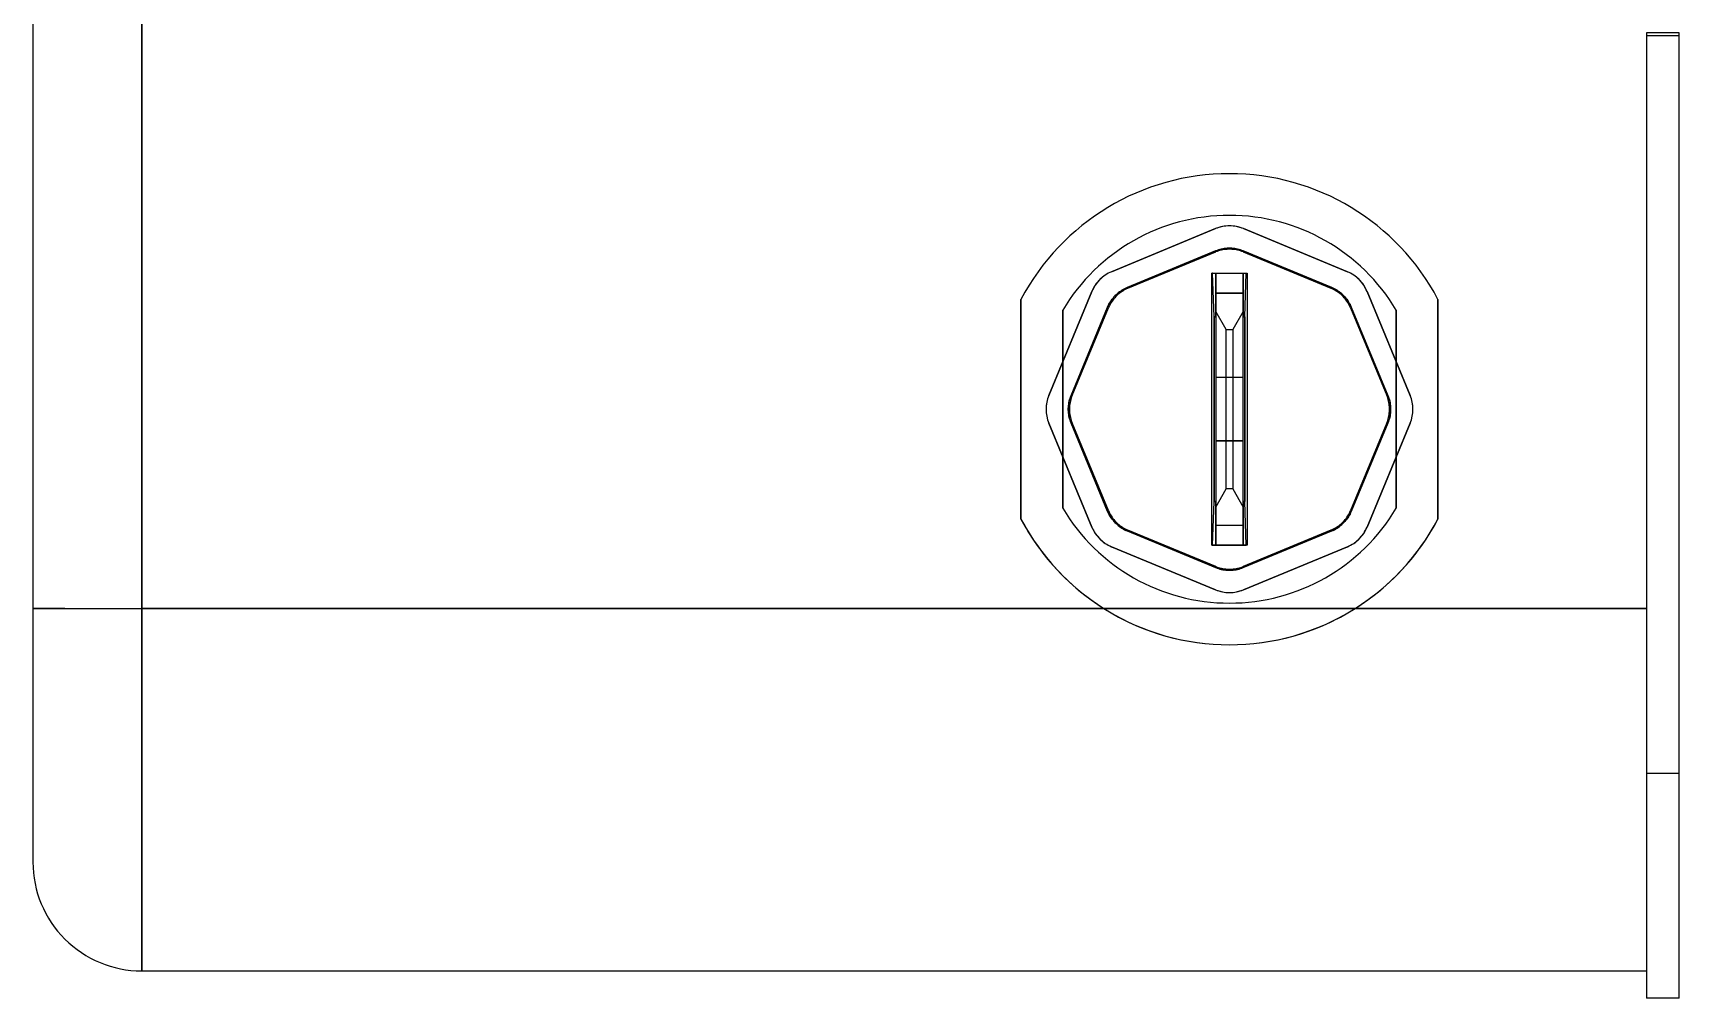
# Model space of a CAD drawing. Header units: millimetres. Extents: x -71.2 to -25.8, y 6.1 to 63.6.
# Drawn here: x -71.19 to -25.79, y 6.09 to 32.73 of the extents above; entities that cross this region are included whole.
import ezdxf

# ---------------------------------------------------------------- set-up
doc = ezdxf.new("R2010")
doc.units = ezdxf.units.MM
doc.layers.add('MAIN-1', color=7, linetype='Continuous')
doc.layers.add('MAIN-2', color=7, linetype='Continuous')

msp = doc.modelspace()

# ---------------------------------------------------------------- linework, layer by layer
at = {"layer": 'MAIN-1'}
for p, q in [((-71.193, 52.845), (-71.193, 16.845)), ((-68.193, 16.845), (-68.193, 52.845)), ((-26.693, 32.73), (-26.693, 12.297)), ((-25.793, 32.73), (-26.693, 32.73)), ((-25.793, 12.297), (-25.793, 32.73)), ((-38.683, 26.095), (-38.573, 26.095)), ((-38.683, 18.595), (-38.683, 26.095)), ((-38.619, 24.895), (-38.658, 26.095)), ((-38.573, 26.095), (-38.573, 25.545)), ((-38.573, 26.095), (-37.813, 26.095)), ((-37.813, 25.545), (-37.813, 26.095)), ((-37.813, 26.095), (-37.703, 26.095)), ((-37.768, 24.895), (-37.729, 26.095)), ((-37.703, 26.095), (-37.703, 18.595)), ((-38.573, 25.545), (-38.573, 25.045)), ((-37.813, 25.545), (-38.573, 25.545)), ((-37.813, 25.045), (-37.813, 25.545)), ((-43.943, 19.314), (-43.943, 25.376)), ((-42.793, 19.613), (-42.793, 25.077)), ((-38.573, 25.045), (-38.573, 19.645)), ((-38.285, 24.545), (-38.573, 25.045)), ((-37.813, 25.045), (-38.102, 24.545)), ((-37.813, 19.645), (-37.813, 25.045)), ((-33.593, 25.077), (-33.593, 19.613)), ((-32.443, 25.376), (-32.443, 19.314)), ((-38.573, 24.895), (-38.619, 24.895)), ((-38.619, 24.895), (-38.619, 19.795)), ((-38.285, 20.145), (-38.285, 24.545)), ((-38.285, 24.545), (-38.102, 24.545)), ((-38.102, 24.545), (-38.102, 20.145)), ((-37.768, 24.895), (-37.813, 24.895)), ((-37.768, 19.795), (-37.768, 24.895)), ((-38.573, 19.645), (-38.285, 20.145)), ((-38.102, 20.145), (-38.285, 20.145)), ((-38.102, 20.145), (-37.813, 19.645)), ((-38.658, 18.595), (-38.619, 19.795)), ((-38.619, 19.795), (-38.573, 19.795)), ((-38.573, 19.645), (-38.573, 19.145)), ((-37.813, 19.795), (-37.768, 19.795)), ((-37.813, 19.145), (-37.813, 19.645)), ((-37.729, 18.595), (-37.768, 19.795)), ((-38.573, 19.145), (-38.573, 18.595)), ((-38.573, 19.145), (-37.813, 19.145)), ((-37.813, 18.595), (-37.813, 19.145)), ((-38.573, 18.595), (-38.683, 18.595)), ((-38.573, 18.595), (-37.813, 18.595)), ((-37.703, 18.595), (-37.813, 18.595)), ((-70.315, 16.845), (-71.193, 16.845)), ((-71.193, 16.845), (-71.193, 9.845)), ((-70.315, 16.845), (-68.193, 16.845)), ((-68.193, 9.774), (-68.193, 16.845)), ((-41.658, 16.845), (-68.193, 16.845)), ((-26.693, 16.845), (-34.729, 16.845)), ((-26.693, 12.297), (-26.693, 6.095)), ((-25.793, 12.297), (-26.693, 12.297)), ((-25.793, 6.095), (-25.793, 12.297)), ((-68.193, 6.845), (-68.193, 9.774)), ((-68.193, 6.845), (-26.693, 6.845)), ((-25.793, 6.095), (-26.693, 6.095))]:
    msp.add_line(p, q, dxfattribs=at)
for centre, radius, start, end in [((-38.193, 22.345), 6.5, 27.7958, 152.2042), ((-38.193, 22.345), 5.35, 30.7044, 149.2956), ((-38.193, 22.345), 5.35, 210.7044, 329.2956), ((-38.193, 22.345), 6.5, 207.7958, 332.2042), ((-68.193, 9.845), 3, 180, 225), ((-68.193, 9.845), 3, 225, 270)]:
    msp.add_arc(centre, radius, start, end, dxfattribs=at)
at = {"layer": 'MAIN-2'}
for p, q in [((-68.193, 52.845), (-68.193, 16.845)), ((-26.693, 32.645), (-26.693, 32.645)), ((-25.793, 32.645), (-26.693, 32.645)), ((-25.793, 32.645), (-26.693, 32.645)), ((-26.693, 32.645), (-26.693, 32.645)), ((-25.793, 32.645), (-25.793, 32.645)), ((-25.793, 32.645), (-25.793, 32.645)), ((-38.576, 27.328), (-41.446, 26.139)), ((-41.446, 26.139), (-38.576, 27.328)), ((-38.576, 27.328), (-38.576, 27.328)), ((-38.576, 27.328), (-38.576, 27.328)), ((-34.941, 26.139), (-37.811, 27.328)), ((-37.811, 27.328), (-37.811, 27.328)), ((-37.811, 27.328), (-34.941, 26.139)), ((-37.811, 27.328), (-37.811, 27.328)), ((-38.296, 26.784), (-38.255, 26.788)), ((-38.255, 26.788), (-38.296, 26.784)), ((-38.255, 26.788), (-38.214, 26.789)), ((-38.214, 26.789), (-38.255, 26.788)), ((-38.214, 26.789), (-38.173, 26.789)), ((-38.173, 26.789), (-38.214, 26.789)), ((-38.173, 26.789), (-38.132, 26.788)), ((-38.132, 26.788), (-38.173, 26.789)), ((-38.132, 26.788), (-38.09, 26.784)), ((-38.091, 26.784), (-38.132, 26.788)), ((-41.013, 25.704), (-38.575, 26.714)), ((-38.575, 26.714), (-41.013, 25.704)), ((-40.993, 25.682), (-38.574, 26.684)), ((-40.993, 25.682), (-38.574, 26.684)), ((-38.575, 26.714), (-38.536, 26.729)), ((-38.536, 26.729), (-38.575, 26.714)), ((-38.575, 26.714), (-38.574, 26.684)), ((-38.575, 26.714), (-38.574, 26.684)), ((-38.535, 26.699), (-38.574, 26.684)), ((-38.535, 26.699), (-38.574, 26.684)), ((-38.536, 26.729), (-38.497, 26.743)), ((-38.497, 26.743), (-38.536, 26.729)), ((-38.497, 26.712), (-38.535, 26.699)), ((-38.497, 26.712), (-38.535, 26.699)), ((-38.497, 26.743), (-38.458, 26.754)), ((-38.458, 26.754), (-38.497, 26.743)), ((-38.457, 26.724), (-38.497, 26.712)), ((-38.457, 26.724), (-38.497, 26.712)), ((-38.458, 26.754), (-38.418, 26.764)), ((-38.418, 26.764), (-38.458, 26.754)), ((-38.417, 26.734), (-38.457, 26.724)), ((-38.417, 26.734), (-38.457, 26.724)), ((-38.418, 26.764), (-38.378, 26.773)), ((-38.378, 26.773), (-38.418, 26.764)), ((-38.377, 26.742), (-38.417, 26.734)), ((-38.377, 26.742), (-38.417, 26.734)), ((-38.378, 26.773), (-38.337, 26.779)), ((-38.337, 26.779), (-38.378, 26.773)), ((-38.337, 26.749), (-38.377, 26.742)), ((-38.337, 26.749), (-38.377, 26.742)), ((-38.337, 26.779), (-38.296, 26.784)), ((-38.296, 26.784), (-38.337, 26.779)), ((-38.296, 26.753), (-38.337, 26.749)), ((-38.296, 26.753), (-38.337, 26.749)), ((-38.255, 26.757), (-38.296, 26.753)), ((-38.255, 26.757), (-38.296, 26.753)), ((-38.214, 26.758), (-38.255, 26.757)), ((-38.214, 26.758), (-38.255, 26.757)), ((-38.173, 26.758), (-38.214, 26.758)), ((-38.173, 26.758), (-38.214, 26.758)), ((-38.132, 26.757), (-38.173, 26.758)), ((-38.132, 26.757), (-38.173, 26.758)), ((-38.091, 26.753), (-38.132, 26.757)), ((-38.091, 26.753), (-38.132, 26.757)), ((-38.05, 26.779), (-38.091, 26.784)), ((-38.05, 26.749), (-38.091, 26.753)), ((-38.05, 26.749), (-38.091, 26.753)), ((-38.09, 26.784), (-38.05, 26.779)), ((-38.05, 26.779), (-38.009, 26.773)), ((-38.009, 26.773), (-38.05, 26.779)), ((-38.01, 26.742), (-38.05, 26.749)), ((-38.01, 26.742), (-38.05, 26.749)), ((-37.969, 26.734), (-38.01, 26.742)), ((-37.969, 26.734), (-38.01, 26.742)), ((-38.009, 26.773), (-37.969, 26.764)), ((-37.969, 26.764), (-38.009, 26.773)), ((-37.969, 26.764), (-37.929, 26.754)), ((-37.929, 26.754), (-37.969, 26.764)), ((-37.93, 26.724), (-37.969, 26.734)), ((-37.93, 26.724), (-37.969, 26.734)), ((-37.89, 26.712), (-37.93, 26.724)), ((-37.89, 26.712), (-37.93, 26.724)), ((-37.929, 26.754), (-37.889, 26.743)), ((-37.889, 26.743), (-37.929, 26.754)), ((-37.851, 26.699), (-37.89, 26.712)), ((-37.851, 26.699), (-37.89, 26.712)), ((-37.889, 26.743), (-37.85, 26.729)), ((-37.85, 26.729), (-37.889, 26.743)), ((-37.813, 26.684), (-37.851, 26.699)), ((-37.813, 26.684), (-37.851, 26.699)), ((-37.85, 26.729), (-37.812, 26.714)), ((-37.812, 26.714), (-37.85, 26.729)), ((-37.813, 26.684), (-37.812, 26.714)), ((-37.813, 26.684), (-37.812, 26.714)), ((-37.813, 26.684), (-35.394, 25.682)), ((-37.813, 26.684), (-35.394, 25.682)), ((-37.812, 26.714), (-35.373, 25.704)), ((-35.373, 25.704), (-37.812, 26.714)), ((-41.446, 26.139), (-41.446, 26.139)), ((-41.446, 26.139), (-41.446, 26.139)), ((-38.658, 26.095), (-38.683, 26.095)), ((-38.683, 18.595), (-38.683, 26.095)), ((-38.619, 24.895), (-38.658, 26.095)), ((-38.658, 26.095), (-38.573, 26.095)), ((-38.573, 24.895), (-38.573, 26.095)), ((-38.573, 26.095), (-38.573, 26.095)), ((-38.573, 26.095), (-38.573, 26.095)), ((-38.573, 26.095), (-37.813, 26.095)), ((-38.573, 26.095), (-38.573, 26.095)), ((-38.573, 26.095), (-38.573, 26.095)), ((-37.813, 26.095), (-37.813, 24.895)), ((-37.813, 26.095), (-37.729, 26.095)), ((-37.813, 26.095), (-37.813, 26.095)), ((-37.813, 26.095), (-37.813, 26.095)), ((-37.813, 26.095), (-37.813, 26.095)), ((-37.813, 26.095), (-37.813, 26.095)), ((-37.768, 24.895), (-37.729, 26.095)), ((-37.729, 26.095), (-37.703, 26.095)), ((-37.703, 26.095), (-37.703, 18.595)), ((-34.941, 26.139), (-34.941, 26.139)), ((-34.941, 26.139), (-34.941, 26.139)), ((-41.987, 25.598), (-43.176, 22.728)), ((-43.176, 22.728), (-41.987, 25.598)), ((-41.987, 25.598), (-41.987, 25.598)), ((-41.987, 25.598), (-41.987, 25.598)), ((-41.405, 25.411), (-41.379, 25.443)), ((-41.379, 25.443), (-41.405, 25.411)), ((-41.379, 25.443), (-41.351, 25.473)), ((-41.351, 25.473), (-41.379, 25.443)), ((-41.329, 25.451), (-41.357, 25.421)), ((-41.329, 25.451), (-41.357, 25.421)), ((-41.351, 25.473), (-41.321, 25.502)), ((-41.321, 25.502), (-41.351, 25.473)), ((-41.3, 25.48), (-41.329, 25.451)), ((-41.3, 25.48), (-41.329, 25.451)), ((-41.321, 25.502), (-41.291, 25.53)), ((-41.291, 25.53), (-41.321, 25.502)), ((-41.27, 25.508), (-41.3, 25.48)), ((-41.27, 25.508), (-41.3, 25.48)), ((-41.291, 25.53), (-41.26, 25.557)), ((-41.26, 25.557), (-41.291, 25.53)), ((-41.238, 25.535), (-41.27, 25.508)), ((-41.238, 25.535), (-41.27, 25.508)), ((-41.26, 25.557), (-41.227, 25.582)), ((-41.227, 25.582), (-41.26, 25.557)), ((-41.206, 25.56), (-41.238, 25.535)), ((-41.206, 25.56), (-41.238, 25.535)), ((-41.227, 25.582), (-41.194, 25.606)), ((-41.194, 25.606), (-41.227, 25.582)), ((-41.173, 25.584), (-41.206, 25.56)), ((-41.173, 25.584), (-41.206, 25.56)), ((-41.194, 25.606), (-41.16, 25.629)), ((-41.16, 25.629), (-41.194, 25.606)), ((-41.138, 25.607), (-41.173, 25.584)), ((-41.138, 25.607), (-41.173, 25.584)), ((-41.16, 25.629), (-41.124, 25.65)), ((-41.124, 25.65), (-41.16, 25.629)), ((-41.103, 25.628), (-41.138, 25.607)), ((-41.103, 25.628), (-41.138, 25.607)), ((-41.124, 25.65), (-41.088, 25.67)), ((-41.088, 25.67), (-41.124, 25.65)), ((-41.067, 25.647), (-41.103, 25.628)), ((-41.067, 25.647), (-41.103, 25.628)), ((-41.088, 25.67), (-41.051, 25.688)), ((-41.051, 25.688), (-41.088, 25.67)), ((-41.03, 25.665), (-41.067, 25.647)), ((-41.03, 25.665), (-41.067, 25.647)), ((-41.051, 25.688), (-41.013, 25.704)), ((-41.013, 25.704), (-41.051, 25.688)), ((-40.993, 25.682), (-41.03, 25.665)), ((-40.993, 25.682), (-41.03, 25.665)), ((-40.993, 25.682), (-41.013, 25.704)), ((-40.993, 25.682), (-41.013, 25.704)), ((-38.573, 25.545), (-38.573, 25.545)), ((-38.573, 25.545), (-37.813, 25.545)), ((-38.573, 25.545), (-38.573, 25.545)), ((-37.813, 25.545), (-37.813, 25.545)), ((-37.813, 25.545), (-37.813, 25.545)), ((-35.373, 25.704), (-35.394, 25.682)), ((-35.373, 25.704), (-35.394, 25.682)), ((-35.357, 25.665), (-35.394, 25.682)), ((-35.357, 25.665), (-35.394, 25.682)), ((-35.373, 25.704), (-35.336, 25.688)), ((-35.336, 25.688), (-35.373, 25.704)), ((-35.32, 25.647), (-35.357, 25.665)), ((-35.32, 25.647), (-35.357, 25.665)), ((-35.336, 25.688), (-35.299, 25.67)), ((-35.299, 25.67), (-35.336, 25.688)), ((-35.284, 25.628), (-35.32, 25.647)), ((-35.284, 25.628), (-35.32, 25.647)), ((-35.299, 25.67), (-35.263, 25.65)), ((-35.263, 25.65), (-35.299, 25.67)), ((-35.248, 25.607), (-35.284, 25.628)), ((-35.248, 25.607), (-35.284, 25.628)), ((-35.227, 25.629), (-35.263, 25.65)), ((-35.263, 25.65), (-35.227, 25.629)), ((-35.214, 25.584), (-35.248, 25.607)), ((-35.214, 25.584), (-35.248, 25.607)), ((-35.227, 25.629), (-35.193, 25.606)), ((-35.193, 25.606), (-35.227, 25.629)), ((-35.181, 25.56), (-35.214, 25.584)), ((-35.181, 25.56), (-35.214, 25.584)), ((-35.193, 25.606), (-35.16, 25.582)), ((-35.16, 25.582), (-35.193, 25.606)), ((-35.149, 25.535), (-35.181, 25.56)), ((-35.149, 25.535), (-35.181, 25.56)), ((-35.16, 25.582), (-35.127, 25.557)), ((-35.127, 25.557), (-35.16, 25.582)), ((-35.117, 25.508), (-35.149, 25.535)), ((-35.117, 25.508), (-35.149, 25.535)), ((-35.127, 25.557), (-35.096, 25.53)), ((-35.096, 25.53), (-35.127, 25.557)), ((-35.087, 25.48), (-35.117, 25.508)), ((-35.087, 25.48), (-35.117, 25.508)), ((-35.096, 25.53), (-35.065, 25.502)), ((-35.065, 25.502), (-35.096, 25.53)), ((-35.058, 25.451), (-35.087, 25.48)), ((-35.058, 25.451), (-35.087, 25.48)), ((-35.065, 25.502), (-35.036, 25.473)), ((-35.036, 25.473), (-35.065, 25.502)), ((-35.03, 25.421), (-35.058, 25.451)), ((-35.03, 25.421), (-35.058, 25.451)), ((-35.036, 25.473), (-35.008, 25.443)), ((-35.008, 25.443), (-35.036, 25.473)), ((-35.008, 25.443), (-34.982, 25.411)), ((-34.982, 25.411), (-35.008, 25.443)), ((-33.211, 22.728), (-34.399, 25.598)), ((-34.399, 25.598), (-34.399, 25.598)), ((-34.399, 25.598), (-33.211, 22.728)), ((-34.399, 25.598), (-34.399, 25.598)), ((-43.943, 25.376), (-43.943, 25.376)), ((-43.943, 25.376), (-43.943, 19.314)), ((-43.943, 25.376), (-43.943, 25.376)), ((-42.793, 25.077), (-42.793, 19.613)), ((-42.793, 25.077), (-42.793, 25.077)), ((-42.793, 25.077), (-42.793, 25.077)), ((-42.563, 22.726), (-41.553, 25.165)), ((-41.553, 25.165), (-42.563, 22.726)), ((-42.532, 22.725), (-41.531, 25.144)), ((-42.532, 22.725), (-41.531, 25.144)), ((-41.553, 25.165), (-41.536, 25.203)), ((-41.536, 25.203), (-41.553, 25.165)), ((-41.553, 25.165), (-41.531, 25.144)), ((-41.553, 25.165), (-41.531, 25.144)), ((-41.536, 25.203), (-41.518, 25.24)), ((-41.518, 25.24), (-41.536, 25.203)), ((-41.514, 25.182), (-41.531, 25.144)), ((-41.514, 25.182), (-41.531, 25.144)), ((-41.518, 25.24), (-41.498, 25.276)), ((-41.498, 25.276), (-41.518, 25.24)), ((-41.496, 25.219), (-41.514, 25.182)), ((-41.496, 25.219), (-41.514, 25.182)), ((-41.498, 25.276), (-41.477, 25.311)), ((-41.477, 25.311), (-41.498, 25.276)), ((-41.476, 25.255), (-41.496, 25.219)), ((-41.476, 25.255), (-41.496, 25.219)), ((-41.477, 25.311), (-41.455, 25.345)), ((-41.455, 25.345), (-41.477, 25.311)), ((-41.455, 25.29), (-41.476, 25.255)), ((-41.455, 25.29), (-41.476, 25.255)), ((-41.455, 25.345), (-41.431, 25.379)), ((-41.431, 25.379), (-41.455, 25.345)), ((-41.433, 25.324), (-41.455, 25.29)), ((-41.433, 25.324), (-41.455, 25.29)), ((-41.409, 25.357), (-41.433, 25.324)), ((-41.409, 25.357), (-41.433, 25.324)), ((-41.431, 25.379), (-41.405, 25.411)), ((-41.405, 25.411), (-41.431, 25.379)), ((-41.383, 25.39), (-41.409, 25.357)), ((-41.383, 25.39), (-41.409, 25.357)), ((-41.357, 25.421), (-41.383, 25.39)), ((-41.357, 25.421), (-41.383, 25.39)), ((-38.285, 24.545), (-38.573, 25.045)), ((-37.813, 25.045), (-38.102, 24.545)), ((-35.004, 25.39), (-35.03, 25.421)), ((-35.004, 25.39), (-35.03, 25.421)), ((-34.978, 25.357), (-35.004, 25.39)), ((-34.978, 25.357), (-35.004, 25.39)), ((-34.982, 25.411), (-34.956, 25.379)), ((-34.956, 25.379), (-34.982, 25.411)), ((-34.954, 25.324), (-34.978, 25.357)), ((-34.954, 25.324), (-34.978, 25.357)), ((-34.956, 25.379), (-34.932, 25.345)), ((-34.932, 25.345), (-34.956, 25.379)), ((-34.932, 25.29), (-34.954, 25.324)), ((-34.932, 25.29), (-34.954, 25.324)), ((-34.932, 25.345), (-34.91, 25.311)), ((-34.91, 25.311), (-34.932, 25.345)), ((-34.911, 25.255), (-34.932, 25.29)), ((-34.911, 25.255), (-34.932, 25.29)), ((-34.891, 25.219), (-34.911, 25.255)), ((-34.891, 25.219), (-34.911, 25.255)), ((-34.91, 25.311), (-34.888, 25.276)), ((-34.888, 25.276), (-34.91, 25.311)), ((-34.873, 25.182), (-34.891, 25.219)), ((-34.873, 25.182), (-34.891, 25.219)), ((-34.888, 25.276), (-34.869, 25.24)), ((-34.869, 25.24), (-34.888, 25.276)), ((-34.856, 25.144), (-34.873, 25.182)), ((-34.856, 25.144), (-34.873, 25.182)), ((-34.869, 25.24), (-34.851, 25.203)), ((-34.851, 25.203), (-34.869, 25.24)), ((-34.856, 25.144), (-34.834, 25.165)), ((-34.856, 25.144), (-34.834, 25.165)), ((-34.856, 25.144), (-33.854, 22.725)), ((-34.856, 25.144), (-33.854, 22.725)), ((-34.851, 25.203), (-34.834, 25.165)), ((-34.834, 25.165), (-34.851, 25.203)), ((-34.834, 25.165), (-33.824, 22.726)), ((-33.824, 22.726), (-34.834, 25.165)), ((-33.593, 19.613), (-33.593, 25.077)), ((-33.593, 25.077), (-33.593, 25.077)), ((-33.593, 25.077), (-33.593, 25.077)), ((-32.443, 25.376), (-32.443, 25.376)), ((-32.443, 19.314), (-32.443, 25.376)), ((-32.443, 25.376), (-32.443, 25.376)), ((-38.619, 24.895), (-38.573, 24.895)), ((-38.619, 19.795), (-38.619, 24.895)), ((-38.573, 24.895), (-38.573, 19.795)), ((-38.285, 20.145), (-38.285, 24.545)), ((-38.285, 24.545), (-38.102, 24.545)), ((-38.102, 24.545), (-38.102, 20.145)), ((-37.813, 24.895), (-37.768, 24.895)), ((-37.813, 19.795), (-37.813, 24.895)), ((-37.768, 24.895), (-37.768, 19.795)), ((-38.573, 23.22), (-38.573, 23.22)), ((-37.813, 23.22), (-38.573, 23.22)), ((-38.573, 23.22), (-38.573, 23.22)), ((-37.813, 23.22), (-38.573, 23.22)), ((-37.813, 23.22), (-37.813, 23.22)), ((-37.813, 23.22), (-37.813, 23.22)), ((-43.176, 22.728), (-43.176, 22.728)), ((-43.176, 22.728), (-43.176, 22.728)), ((-42.578, 22.688), (-42.563, 22.726)), ((-42.563, 22.726), (-42.578, 22.688)), ((-42.532, 22.725), (-42.563, 22.726)), ((-42.532, 22.725), (-42.563, 22.726)), ((-42.532, 22.725), (-42.547, 22.687)), ((-42.532, 22.725), (-42.547, 22.687)), ((-33.824, 22.726), (-33.854, 22.725)), ((-33.824, 22.726), (-33.854, 22.725)), ((-33.839, 22.687), (-33.854, 22.725)), ((-33.839, 22.687), (-33.854, 22.725)), ((-33.824, 22.726), (-33.809, 22.688)), ((-33.809, 22.688), (-33.824, 22.726)), ((-33.211, 22.728), (-33.211, 22.728)), ((-33.211, 22.728), (-33.211, 22.728)), ((-42.638, 22.366), (-42.636, 22.407)), ((-42.636, 22.407), (-42.638, 22.365)), ((-42.638, 22.324), (-42.638, 22.366)), ((-42.638, 22.365), (-42.638, 22.324)), ((-42.636, 22.283), (-42.638, 22.324)), ((-42.638, 22.324), (-42.636, 22.283)), ((-42.636, 22.407), (-42.633, 22.448)), ((-42.633, 22.448), (-42.636, 22.407)), ((-42.633, 22.242), (-42.636, 22.283)), ((-42.636, 22.283), (-42.633, 22.242)), ((-42.633, 22.448), (-42.628, 22.489)), ((-42.628, 22.489), (-42.633, 22.448)), ((-42.628, 22.489), (-42.621, 22.529)), ((-42.621, 22.529), (-42.628, 22.489)), ((-42.621, 22.529), (-42.613, 22.569)), ((-42.613, 22.569), (-42.621, 22.529)), ((-42.613, 22.569), (-42.603, 22.609)), ((-42.603, 22.609), (-42.613, 22.569)), ((-42.605, 22.407), (-42.607, 22.365)), ((-42.605, 22.407), (-42.607, 22.365)), ((-42.607, 22.365), (-42.607, 22.324)), ((-42.607, 22.365), (-42.607, 22.324)), ((-42.607, 22.324), (-42.605, 22.283)), ((-42.607, 22.324), (-42.605, 22.283)), ((-42.602, 22.447), (-42.605, 22.407)), ((-42.602, 22.447), (-42.605, 22.407)), ((-42.605, 22.283), (-42.602, 22.242)), ((-42.605, 22.283), (-42.602, 22.242)), ((-42.603, 22.609), (-42.591, 22.649)), ((-42.591, 22.649), (-42.603, 22.609)), ((-42.597, 22.488), (-42.602, 22.447)), ((-42.597, 22.488), (-42.602, 22.447)), ((-42.591, 22.529), (-42.597, 22.488)), ((-42.591, 22.529), (-42.597, 22.488)), ((-42.591, 22.649), (-42.578, 22.688)), ((-42.578, 22.688), (-42.591, 22.649)), ((-42.582, 22.569), (-42.591, 22.529)), ((-42.582, 22.569), (-42.591, 22.529)), ((-42.572, 22.609), (-42.582, 22.569)), ((-42.572, 22.609), (-42.582, 22.569)), ((-42.561, 22.648), (-42.572, 22.609)), ((-42.561, 22.648), (-42.572, 22.609)), ((-42.547, 22.687), (-42.561, 22.648)), ((-42.547, 22.687), (-42.561, 22.648)), ((-33.826, 22.648), (-33.839, 22.687)), ((-33.826, 22.648), (-33.839, 22.687)), ((-33.815, 22.609), (-33.826, 22.648)), ((-33.815, 22.609), (-33.826, 22.648)), ((-33.805, 22.569), (-33.815, 22.609)), ((-33.805, 22.569), (-33.815, 22.609)), ((-33.809, 22.688), (-33.796, 22.649)), ((-33.796, 22.649), (-33.809, 22.688)), ((-33.796, 22.529), (-33.805, 22.569)), ((-33.796, 22.529), (-33.805, 22.569)), ((-33.796, 22.649), (-33.784, 22.609)), ((-33.784, 22.609), (-33.796, 22.649)), ((-33.79, 22.488), (-33.796, 22.529)), ((-33.79, 22.488), (-33.796, 22.529)), ((-33.785, 22.448), (-33.79, 22.488)), ((-33.785, 22.448), (-33.79, 22.488)), ((-33.782, 22.407), (-33.785, 22.448)), ((-33.782, 22.407), (-33.785, 22.448)), ((-33.785, 22.242), (-33.782, 22.283)), ((-33.785, 22.242), (-33.782, 22.283)), ((-33.784, 22.609), (-33.774, 22.569)), ((-33.774, 22.569), (-33.784, 22.609)), ((-33.78, 22.365), (-33.782, 22.407)), ((-33.78, 22.365), (-33.782, 22.407)), ((-33.782, 22.283), (-33.78, 22.324)), ((-33.782, 22.283), (-33.78, 22.324)), ((-33.78, 22.324), (-33.78, 22.365)), ((-33.78, 22.324), (-33.78, 22.365)), ((-33.774, 22.569), (-33.766, 22.529)), ((-33.766, 22.529), (-33.774, 22.569)), ((-33.766, 22.529), (-33.759, 22.489)), ((-33.759, 22.489), (-33.766, 22.529)), ((-33.759, 22.489), (-33.754, 22.448)), ((-33.754, 22.448), (-33.759, 22.489)), ((-33.754, 22.448), (-33.751, 22.407)), ((-33.751, 22.407), (-33.754, 22.448)), ((-33.751, 22.283), (-33.754, 22.242)), ((-33.754, 22.242), (-33.751, 22.283)), ((-33.751, 22.407), (-33.749, 22.365)), ((-33.749, 22.366), (-33.751, 22.407)), ((-33.749, 22.324), (-33.751, 22.283)), ((-33.751, 22.283), (-33.749, 22.324)), ((-33.749, 22.324), (-33.749, 22.366)), ((-33.749, 22.365), (-33.749, 22.324)), ((-43.176, 21.962), (-43.176, 21.962)), ((-43.176, 21.962), (-41.987, 19.092)), ((-41.987, 19.092), (-43.176, 21.962)), ((-43.176, 21.962), (-43.176, 21.962)), ((-42.628, 22.201), (-42.633, 22.242)), ((-42.633, 22.242), (-42.628, 22.201)), ((-42.621, 22.161), (-42.628, 22.201)), ((-42.628, 22.201), (-42.621, 22.16)), ((-42.613, 22.12), (-42.621, 22.161)), ((-42.621, 22.16), (-42.613, 22.12)), ((-42.603, 22.08), (-42.613, 22.12)), ((-42.613, 22.12), (-42.603, 22.08)), ((-42.591, 22.041), (-42.603, 22.08)), ((-42.603, 22.08), (-42.591, 22.041)), ((-42.602, 22.242), (-42.597, 22.201)), ((-42.602, 22.242), (-42.597, 22.201)), ((-42.597, 22.201), (-42.591, 22.161)), ((-42.597, 22.201), (-42.591, 22.161)), ((-42.591, 22.161), (-42.582, 22.121)), ((-42.591, 22.161), (-42.582, 22.121)), ((-42.578, 22.002), (-42.591, 22.041)), ((-42.591, 22.041), (-42.578, 22.002)), ((-42.582, 22.121), (-42.572, 22.081)), ((-42.582, 22.121), (-42.572, 22.081)), ((-42.563, 21.963), (-42.578, 22.002)), ((-42.578, 22.002), (-42.563, 21.963)), ((-42.572, 22.081), (-42.561, 22.042)), ((-42.572, 22.081), (-42.561, 22.042)), ((-42.563, 21.963), (-42.532, 21.965)), ((-42.563, 21.963), (-42.532, 21.965)), ((-41.553, 19.525), (-42.563, 21.963)), ((-42.563, 21.963), (-41.553, 19.525)), ((-42.561, 22.042), (-42.547, 22.003)), ((-42.561, 22.042), (-42.547, 22.003)), ((-42.547, 22.003), (-42.532, 21.965)), ((-42.547, 22.003), (-42.532, 21.965)), ((-41.531, 19.546), (-42.532, 21.965)), ((-41.531, 19.546), (-42.532, 21.965)), ((-33.854, 21.965), (-34.856, 19.546)), ((-33.854, 21.965), (-34.856, 19.546)), ((-33.824, 21.963), (-34.834, 19.525)), ((-34.834, 19.525), (-33.824, 21.963)), ((-34.399, 19.092), (-33.211, 21.962)), ((-33.211, 21.962), (-34.399, 19.092)), ((-33.854, 21.965), (-33.839, 22.003)), ((-33.854, 21.965), (-33.839, 22.003)), ((-33.854, 21.965), (-33.824, 21.963)), ((-33.854, 21.965), (-33.824, 21.963)), ((-33.839, 22.003), (-33.826, 22.042)), ((-33.839, 22.003), (-33.826, 22.042)), ((-33.826, 22.042), (-33.815, 22.081)), ((-33.826, 22.042), (-33.815, 22.081)), ((-33.809, 22.002), (-33.824, 21.963)), ((-33.824, 21.963), (-33.809, 22.002)), ((-33.815, 22.081), (-33.805, 22.121)), ((-33.815, 22.081), (-33.805, 22.121)), ((-33.796, 22.041), (-33.809, 22.002)), ((-33.809, 22.002), (-33.796, 22.041)), ((-33.805, 22.121), (-33.796, 22.161)), ((-33.805, 22.121), (-33.796, 22.161)), ((-33.796, 22.161), (-33.79, 22.202)), ((-33.796, 22.161), (-33.79, 22.202)), ((-33.784, 22.08), (-33.796, 22.041)), ((-33.796, 22.041), (-33.784, 22.08)), ((-33.79, 22.202), (-33.785, 22.242)), ((-33.79, 22.202), (-33.785, 22.242)), ((-33.774, 22.12), (-33.784, 22.08)), ((-33.784, 22.08), (-33.774, 22.12)), ((-33.774, 22.12), (-33.766, 22.161)), ((-33.766, 22.16), (-33.774, 22.12)), ((-33.759, 22.201), (-33.766, 22.16)), ((-33.766, 22.161), (-33.759, 22.201)), ((-33.754, 22.242), (-33.759, 22.201)), ((-33.759, 22.201), (-33.754, 22.242)), ((-33.211, 21.962), (-33.211, 21.962)), ((-33.211, 21.962), (-33.211, 21.962)), ((-38.573, 21.47), (-38.573, 21.47)), ((-38.573, 21.47), (-37.813, 21.47)), ((-38.573, 21.47), (-38.573, 21.47)), ((-37.813, 21.47), (-38.573, 21.47)), ((-37.813, 21.47), (-37.813, 21.47)), ((-37.813, 21.47), (-37.813, 21.47)), ((-38.573, 19.645), (-38.285, 20.145)), ((-38.102, 20.145), (-38.285, 20.145)), ((-38.102, 20.145), (-37.813, 19.645)), ((-42.793, 19.613), (-42.793, 19.613)), ((-42.793, 19.613), (-42.793, 19.613)), ((-41.531, 19.546), (-41.553, 19.525)), ((-41.531, 19.546), (-41.553, 19.525)), ((-41.536, 19.487), (-41.553, 19.525)), ((-41.553, 19.525), (-41.536, 19.487)), ((-41.531, 19.546), (-41.514, 19.508)), ((-41.531, 19.546), (-41.514, 19.508)), ((-38.658, 18.595), (-38.619, 19.795)), ((-38.573, 19.795), (-38.619, 19.795)), ((-38.573, 18.595), (-38.573, 19.795)), ((-37.813, 19.795), (-37.813, 18.595)), ((-37.768, 19.795), (-37.813, 19.795)), ((-37.813, 19.795), (-37.813, 19.795)), ((-37.729, 18.595), (-37.768, 19.795)), ((-34.873, 19.508), (-34.856, 19.546)), ((-34.873, 19.508), (-34.856, 19.546)), ((-34.834, 19.525), (-34.856, 19.546)), ((-34.834, 19.525), (-34.856, 19.546)), ((-34.834, 19.525), (-34.851, 19.487)), ((-34.851, 19.487), (-34.834, 19.525)), ((-33.593, 19.613), (-33.593, 19.613)), ((-33.593, 19.613), (-33.593, 19.613)), ((-43.943, 19.314), (-43.943, 19.314)), ((-43.943, 19.314), (-43.943, 19.314)), ((-41.987, 19.092), (-41.987, 19.092)), ((-41.987, 19.092), (-41.987, 19.092)), ((-41.518, 19.45), (-41.536, 19.487)), ((-41.536, 19.487), (-41.518, 19.45)), ((-41.498, 19.414), (-41.518, 19.45)), ((-41.518, 19.45), (-41.498, 19.414)), ((-41.514, 19.508), (-41.496, 19.471)), ((-41.514, 19.508), (-41.496, 19.471)), ((-41.477, 19.379), (-41.498, 19.414)), ((-41.498, 19.414), (-41.477, 19.379)), ((-41.496, 19.471), (-41.476, 19.435)), ((-41.496, 19.471), (-41.476, 19.435)), ((-41.455, 19.344), (-41.477, 19.379)), ((-41.477, 19.379), (-41.455, 19.344)), ((-41.476, 19.435), (-41.455, 19.4)), ((-41.476, 19.435), (-41.455, 19.4)), ((-41.455, 19.4), (-41.433, 19.366)), ((-41.455, 19.4), (-41.433, 19.366)), ((-41.431, 19.311), (-41.455, 19.344)), ((-41.455, 19.344), (-41.431, 19.311)), ((-41.433, 19.366), (-41.409, 19.332)), ((-41.433, 19.366), (-41.409, 19.332)), ((-41.405, 19.279), (-41.431, 19.311)), ((-41.431, 19.311), (-41.405, 19.279)), ((-41.409, 19.332), (-41.383, 19.3)), ((-41.409, 19.332), (-41.383, 19.3)), ((-41.379, 19.247), (-41.405, 19.279)), ((-41.405, 19.279), (-41.379, 19.247)), ((-41.383, 19.3), (-41.357, 19.269)), ((-41.383, 19.3), (-41.357, 19.269)), ((-41.351, 19.217), (-41.379, 19.247)), ((-41.379, 19.247), (-41.351, 19.217)), ((-41.357, 19.269), (-41.329, 19.239)), ((-41.357, 19.269), (-41.329, 19.239)), ((-41.321, 19.188), (-41.351, 19.217)), ((-41.351, 19.217), (-41.321, 19.188)), ((-41.329, 19.239), (-41.3, 19.209)), ((-41.329, 19.239), (-41.3, 19.209)), ((-41.291, 19.16), (-41.321, 19.188)), ((-41.321, 19.188), (-41.291, 19.16)), ((-41.3, 19.209), (-41.27, 19.182)), ((-41.3, 19.209), (-41.27, 19.182)), ((-41.26, 19.133), (-41.291, 19.16)), ((-41.291, 19.16), (-41.26, 19.133)), ((-41.27, 19.182), (-41.238, 19.155)), ((-41.27, 19.182), (-41.238, 19.155)), ((-41.227, 19.108), (-41.26, 19.133)), ((-41.26, 19.133), (-41.227, 19.108)), ((-41.238, 19.155), (-41.206, 19.13)), ((-41.238, 19.155), (-41.206, 19.13)), ((-41.194, 19.084), (-41.227, 19.108)), ((-41.227, 19.108), (-41.194, 19.084)), ((-41.206, 19.13), (-41.173, 19.106)), ((-41.206, 19.13), (-41.173, 19.106)), ((-41.16, 19.061), (-41.194, 19.084)), ((-41.194, 19.084), (-41.16, 19.061)), ((-41.173, 19.106), (-41.138, 19.083)), ((-41.173, 19.106), (-41.138, 19.083)), ((-41.138, 19.083), (-41.103, 19.062)), ((-41.138, 19.083), (-41.103, 19.062)), ((-38.573, 19.145), (-38.573, 19.145)), ((-38.573, 19.145), (-37.813, 19.145)), ((-38.573, 19.145), (-38.573, 19.145)), ((-37.813, 19.145), (-37.813, 19.145)), ((-37.813, 19.145), (-37.813, 19.145)), ((-35.284, 19.062), (-35.248, 19.083)), ((-35.284, 19.062), (-35.248, 19.083)), ((-35.248, 19.083), (-35.214, 19.106)), ((-35.248, 19.083), (-35.214, 19.106)), ((-35.193, 19.084), (-35.227, 19.061)), ((-35.227, 19.061), (-35.193, 19.084)), ((-35.214, 19.106), (-35.181, 19.13)), ((-35.214, 19.106), (-35.181, 19.13)), ((-35.16, 19.108), (-35.193, 19.084)), ((-35.193, 19.084), (-35.16, 19.108)), ((-35.181, 19.13), (-35.149, 19.155)), ((-35.181, 19.13), (-35.149, 19.155)), ((-35.127, 19.133), (-35.16, 19.108)), ((-35.16, 19.108), (-35.127, 19.133)), ((-35.149, 19.155), (-35.117, 19.182)), ((-35.149, 19.155), (-35.117, 19.182)), ((-35.096, 19.16), (-35.127, 19.133)), ((-35.127, 19.133), (-35.096, 19.16)), ((-35.117, 19.182), (-35.087, 19.209)), ((-35.117, 19.182), (-35.087, 19.209)), ((-35.065, 19.188), (-35.096, 19.16)), ((-35.096, 19.16), (-35.065, 19.188)), ((-35.087, 19.209), (-35.058, 19.239)), ((-35.087, 19.209), (-35.058, 19.239)), ((-35.036, 19.217), (-35.065, 19.188)), ((-35.065, 19.188), (-35.036, 19.217)), ((-35.058, 19.239), (-35.03, 19.269)), ((-35.058, 19.239), (-35.03, 19.269)), ((-35.008, 19.247), (-35.036, 19.217)), ((-35.036, 19.217), (-35.008, 19.247)), ((-35.03, 19.269), (-35.003, 19.3)), ((-35.03, 19.269), (-35.003, 19.3)), ((-34.982, 19.279), (-35.008, 19.247)), ((-35.008, 19.247), (-34.982, 19.279)), ((-35.003, 19.3), (-34.978, 19.332)), ((-35.003, 19.3), (-34.978, 19.332)), ((-34.956, 19.311), (-34.982, 19.279)), ((-34.982, 19.279), (-34.956, 19.311)), ((-34.978, 19.332), (-34.954, 19.366)), ((-34.978, 19.332), (-34.954, 19.366)), ((-34.932, 19.344), (-34.956, 19.311)), ((-34.956, 19.311), (-34.932, 19.344)), ((-34.954, 19.366), (-34.932, 19.4)), ((-34.954, 19.366), (-34.932, 19.4)), ((-34.932, 19.4), (-34.911, 19.435)), ((-34.932, 19.4), (-34.911, 19.435)), ((-34.91, 19.379), (-34.932, 19.344)), ((-34.932, 19.344), (-34.91, 19.379)), ((-34.911, 19.435), (-34.891, 19.471)), ((-34.911, 19.435), (-34.891, 19.471)), ((-34.888, 19.414), (-34.91, 19.379)), ((-34.91, 19.379), (-34.888, 19.414)), ((-34.891, 19.471), (-34.873, 19.508)), ((-34.891, 19.471), (-34.873, 19.508)), ((-34.869, 19.45), (-34.888, 19.414)), ((-34.888, 19.414), (-34.869, 19.45)), ((-34.851, 19.487), (-34.869, 19.45)), ((-34.869, 19.45), (-34.851, 19.487)), ((-34.399, 19.092), (-34.399, 19.092)), ((-34.399, 19.092), (-34.399, 19.092)), ((-32.443, 19.314), (-32.443, 19.314)), ((-32.443, 19.314), (-32.443, 19.314)), ((-41.124, 19.04), (-41.16, 19.061)), ((-41.16, 19.061), (-41.124, 19.04)), ((-41.088, 19.02), (-41.124, 19.04)), ((-41.124, 19.04), (-41.088, 19.02)), ((-41.103, 19.062), (-41.067, 19.042)), ((-41.103, 19.062), (-41.067, 19.042)), ((-41.051, 19.002), (-41.088, 19.02)), ((-41.088, 19.02), (-41.051, 19.002)), ((-41.067, 19.042), (-41.03, 19.024)), ((-41.067, 19.042), (-41.03, 19.024)), ((-41.013, 18.985), (-41.051, 19.002)), ((-41.051, 19.002), (-41.013, 18.985)), ((-41.03, 19.024), (-40.993, 19.008)), ((-41.03, 19.024), (-40.993, 19.008)), ((-41.013, 18.985), (-40.993, 19.008)), ((-41.013, 18.985), (-40.993, 19.008)), ((-38.575, 17.975), (-41.013, 18.985)), ((-41.013, 18.985), (-38.575, 17.975)), ((-38.574, 18.006), (-40.993, 19.008)), ((-38.574, 18.006), (-40.993, 19.008)), ((-35.394, 19.008), (-37.813, 18.006)), ((-35.394, 19.008), (-37.813, 18.006)), ((-35.373, 18.985), (-37.812, 17.975)), ((-37.812, 17.975), (-35.373, 18.985)), ((-35.394, 19.008), (-35.357, 19.024)), ((-35.394, 19.008), (-35.357, 19.024)), ((-35.394, 19.008), (-35.373, 18.985)), ((-35.394, 19.008), (-35.373, 18.985)), ((-35.336, 19.002), (-35.373, 18.985)), ((-35.373, 18.985), (-35.336, 19.002)), ((-35.357, 19.024), (-35.32, 19.042)), ((-35.357, 19.024), (-35.32, 19.042)), ((-35.299, 19.02), (-35.336, 19.002)), ((-35.336, 19.002), (-35.299, 19.02)), ((-35.32, 19.042), (-35.284, 19.062)), ((-35.32, 19.042), (-35.284, 19.062)), ((-35.263, 19.04), (-35.299, 19.02)), ((-35.299, 19.02), (-35.263, 19.04)), ((-35.227, 19.061), (-35.263, 19.04)), ((-35.263, 19.04), (-35.227, 19.061)), ((-41.446, 18.551), (-41.446, 18.551)), ((-41.446, 18.551), (-38.576, 17.362)), ((-38.576, 17.362), (-41.446, 18.551)), ((-41.446, 18.551), (-41.446, 18.551)), ((-38.683, 18.595), (-38.658, 18.595)), ((-38.658, 18.595), (-38.573, 18.595)), ((-38.573, 18.595), (-38.573, 18.595)), ((-38.573, 18.595), (-38.573, 18.595)), ((-37.813, 18.595), (-38.573, 18.595)), ((-38.573, 18.595), (-38.573, 18.595)), ((-38.573, 18.595), (-38.573, 18.595)), ((-37.813, 18.595), (-37.813, 18.595)), ((-37.813, 18.595), (-37.813, 18.595)), ((-37.813, 18.595), (-37.729, 18.595)), ((-37.813, 18.595), (-37.813, 18.595)), ((-37.813, 18.595), (-37.813, 18.595)), ((-37.811, 17.362), (-34.941, 18.551)), ((-34.941, 18.551), (-37.811, 17.362)), ((-37.703, 18.595), (-37.729, 18.595)), ((-34.941, 18.551), (-34.941, 18.551)), ((-34.941, 18.551), (-34.941, 18.551)), ((-38.574, 18.006), (-38.575, 17.975)), ((-38.574, 18.006), (-38.575, 17.975)), ((-38.536, 17.96), (-38.575, 17.975)), ((-38.575, 17.975), (-38.536, 17.96)), ((-38.574, 18.006), (-38.535, 17.991)), ((-38.574, 18.006), (-38.535, 17.991)), ((-38.497, 17.947), (-38.536, 17.96)), ((-38.536, 17.96), (-38.497, 17.947)), ((-38.535, 17.991), (-38.497, 17.978)), ((-38.535, 17.991), (-38.497, 17.978)), ((-38.497, 17.978), (-38.457, 17.966)), ((-38.497, 17.978), (-38.457, 17.966)), ((-38.458, 17.935), (-38.497, 17.947)), ((-38.497, 17.947), (-38.458, 17.935)), ((-38.418, 17.925), (-38.458, 17.935)), ((-38.458, 17.935), (-38.418, 17.925)), ((-38.457, 17.966), (-38.417, 17.956)), ((-38.457, 17.966), (-38.417, 17.956)), ((-38.378, 17.917), (-38.418, 17.925)), ((-38.418, 17.925), (-38.378, 17.917)), ((-38.417, 17.956), (-38.377, 17.948)), ((-38.417, 17.956), (-38.377, 17.948)), ((-38.337, 17.91), (-38.378, 17.917)), ((-38.378, 17.917), (-38.337, 17.91)), ((-38.377, 17.948), (-38.337, 17.941)), ((-38.377, 17.948), (-38.337, 17.941)), ((-38.337, 17.941), (-38.296, 17.936)), ((-38.337, 17.941), (-38.296, 17.936)), ((-38.296, 17.906), (-38.337, 17.91)), ((-38.337, 17.91), (-38.296, 17.906)), ((-38.296, 17.936), (-38.255, 17.933)), ((-38.296, 17.936), (-38.255, 17.933)), ((-38.255, 17.902), (-38.296, 17.906)), ((-38.296, 17.906), (-38.255, 17.902)), ((-38.255, 17.933), (-38.214, 17.931)), ((-38.255, 17.933), (-38.214, 17.931)), ((-38.214, 17.901), (-38.255, 17.902)), ((-38.255, 17.902), (-38.214, 17.901)), ((-38.214, 17.931), (-38.173, 17.931)), ((-38.214, 17.931), (-38.173, 17.931)), ((-38.173, 17.901), (-38.214, 17.901)), ((-38.214, 17.901), (-38.173, 17.901)), ((-38.173, 17.931), (-38.132, 17.933)), ((-38.173, 17.931), (-38.132, 17.933)), ((-38.132, 17.902), (-38.173, 17.901)), ((-38.173, 17.901), (-38.132, 17.902)), ((-38.132, 17.933), (-38.091, 17.936)), ((-38.132, 17.933), (-38.091, 17.936)), ((-38.091, 17.906), (-38.132, 17.902)), ((-38.132, 17.902), (-38.09, 17.906)), ((-38.091, 17.936), (-38.05, 17.941)), ((-38.091, 17.936), (-38.05, 17.941)), ((-38.05, 17.91), (-38.091, 17.906)), ((-38.09, 17.906), (-38.05, 17.91)), ((-38.05, 17.941), (-38.01, 17.948)), ((-38.05, 17.941), (-38.01, 17.948)), ((-38.009, 17.917), (-38.05, 17.91)), ((-38.05, 17.91), (-38.009, 17.917)), ((-38.01, 17.948), (-37.969, 17.956)), ((-38.01, 17.948), (-37.969, 17.956)), ((-37.969, 17.925), (-38.009, 17.917)), ((-38.009, 17.917), (-37.969, 17.925)), ((-37.969, 17.956), (-37.93, 17.966)), ((-37.969, 17.956), (-37.93, 17.966)), ((-37.929, 17.935), (-37.969, 17.925)), ((-37.969, 17.925), (-37.929, 17.935)), ((-37.93, 17.966), (-37.89, 17.978)), ((-37.93, 17.966), (-37.89, 17.978)), ((-37.889, 17.947), (-37.929, 17.935)), ((-37.929, 17.935), (-37.889, 17.947)), ((-37.89, 17.978), (-37.851, 17.991)), ((-37.89, 17.978), (-37.851, 17.991)), ((-37.85, 17.96), (-37.889, 17.947)), ((-37.889, 17.947), (-37.85, 17.96)), ((-37.851, 17.991), (-37.813, 18.006)), ((-37.851, 17.991), (-37.813, 18.006)), ((-37.812, 17.975), (-37.85, 17.96)), ((-37.85, 17.96), (-37.812, 17.975)), ((-37.812, 17.975), (-37.813, 18.006)), ((-37.812, 17.975), (-37.813, 18.006)), ((-38.576, 17.362), (-38.576, 17.362)), ((-38.576, 17.362), (-38.576, 17.362)), ((-37.811, 17.362), (-37.811, 17.362)), ((-37.811, 17.362), (-37.811, 17.362)), ((-71.193, 16.845), (-70.315, 16.845)), ((-70.315, 16.845), (-68.193, 16.845)), ((-68.193, 16.845), (-41.658, 16.845)), ((-68.193, 16.845), (-68.193, 9.774)), ((-34.729, 16.845), (-41.658, 16.845)), ((-41.658, 16.845), (-34.729, 16.845)), ((-34.729, 16.845), (-26.693, 16.845)), ((-25.793, 12.297), (-26.693, 12.297)), ((-71.193, 9.845), (-71.193, 9.845)), ((-68.193, 9.774), (-68.193, 6.845)), ((-68.193, 6.845), (-68.193, 6.845)), ((-26.693, 6.845), (-26.693, 6.845)), ((-26.693, 6.095), (-26.693, 6.095)), ((-25.793, 6.095), (-25.793, 6.095))]:
    msp.add_line(p, q, dxfattribs=at)
for centre, radius, start, end in [((-38.193, 22.345), 6.5, 27.7958, 152.2042), ((-38.193, 22.345), 5.35, 30.7044, 149.2956), ((-38.193, 26.404), 1, 90, 112.5), ((-38.193, 26.404), 1, 67.5, 112.5), ((-38.193, 26.404), 1, 67.5, 90), ((-41.064, 25.215), 1, 112.5, 157.5), ((-41.064, 25.215), 1, 135, 157.5), ((-41.064, 25.215), 1, 112.5, 135), ((-35.323, 25.215), 1, 45, 67.5), ((-35.323, 25.215), 1, 22.5, 67.5), ((-35.323, 25.215), 1, 22.5, 45), ((-42.252, 22.345), 1, 157.5, 180), ((-42.252, 22.345), 1, 157.5, 202.5), ((-34.134, 22.345), 1, 0, 22.5), ((-34.134, 22.345), 1, 337.5, 22.5), ((-42.252, 22.345), 1, 180, 202.5), ((-34.134, 22.345), 1, 337.5, 0), ((-38.193, 22.345), 5.35, 210.7044, 329.2956), ((-38.193, 22.345), 6.5, 207.7958, 237.7958), ((-41.064, 19.475), 1, 202.5, 225), ((-41.064, 19.475), 1, 202.5, 247.5), ((-35.323, 19.475), 1, 292.5, 337.5), ((-38.193, 22.345), 6.5, 302.2043, 332.2042), ((-35.323, 19.475), 1, 315, 337.5), ((-41.064, 19.475), 1, 225, 247.5), ((-35.323, 19.475), 1, 292.5, 315), ((-38.193, 18.286), 1, 247.5, 270), ((-38.193, 18.286), 1, 247.5, 292.5), ((-38.193, 18.286), 1, 270, 292.5), ((-38.193, 22.345), 6.5, 237.7958, 302.2043)]:
    msp.add_arc(centre, radius, start, end, dxfattribs=at)

doc.saveas('drawing.dxf')
